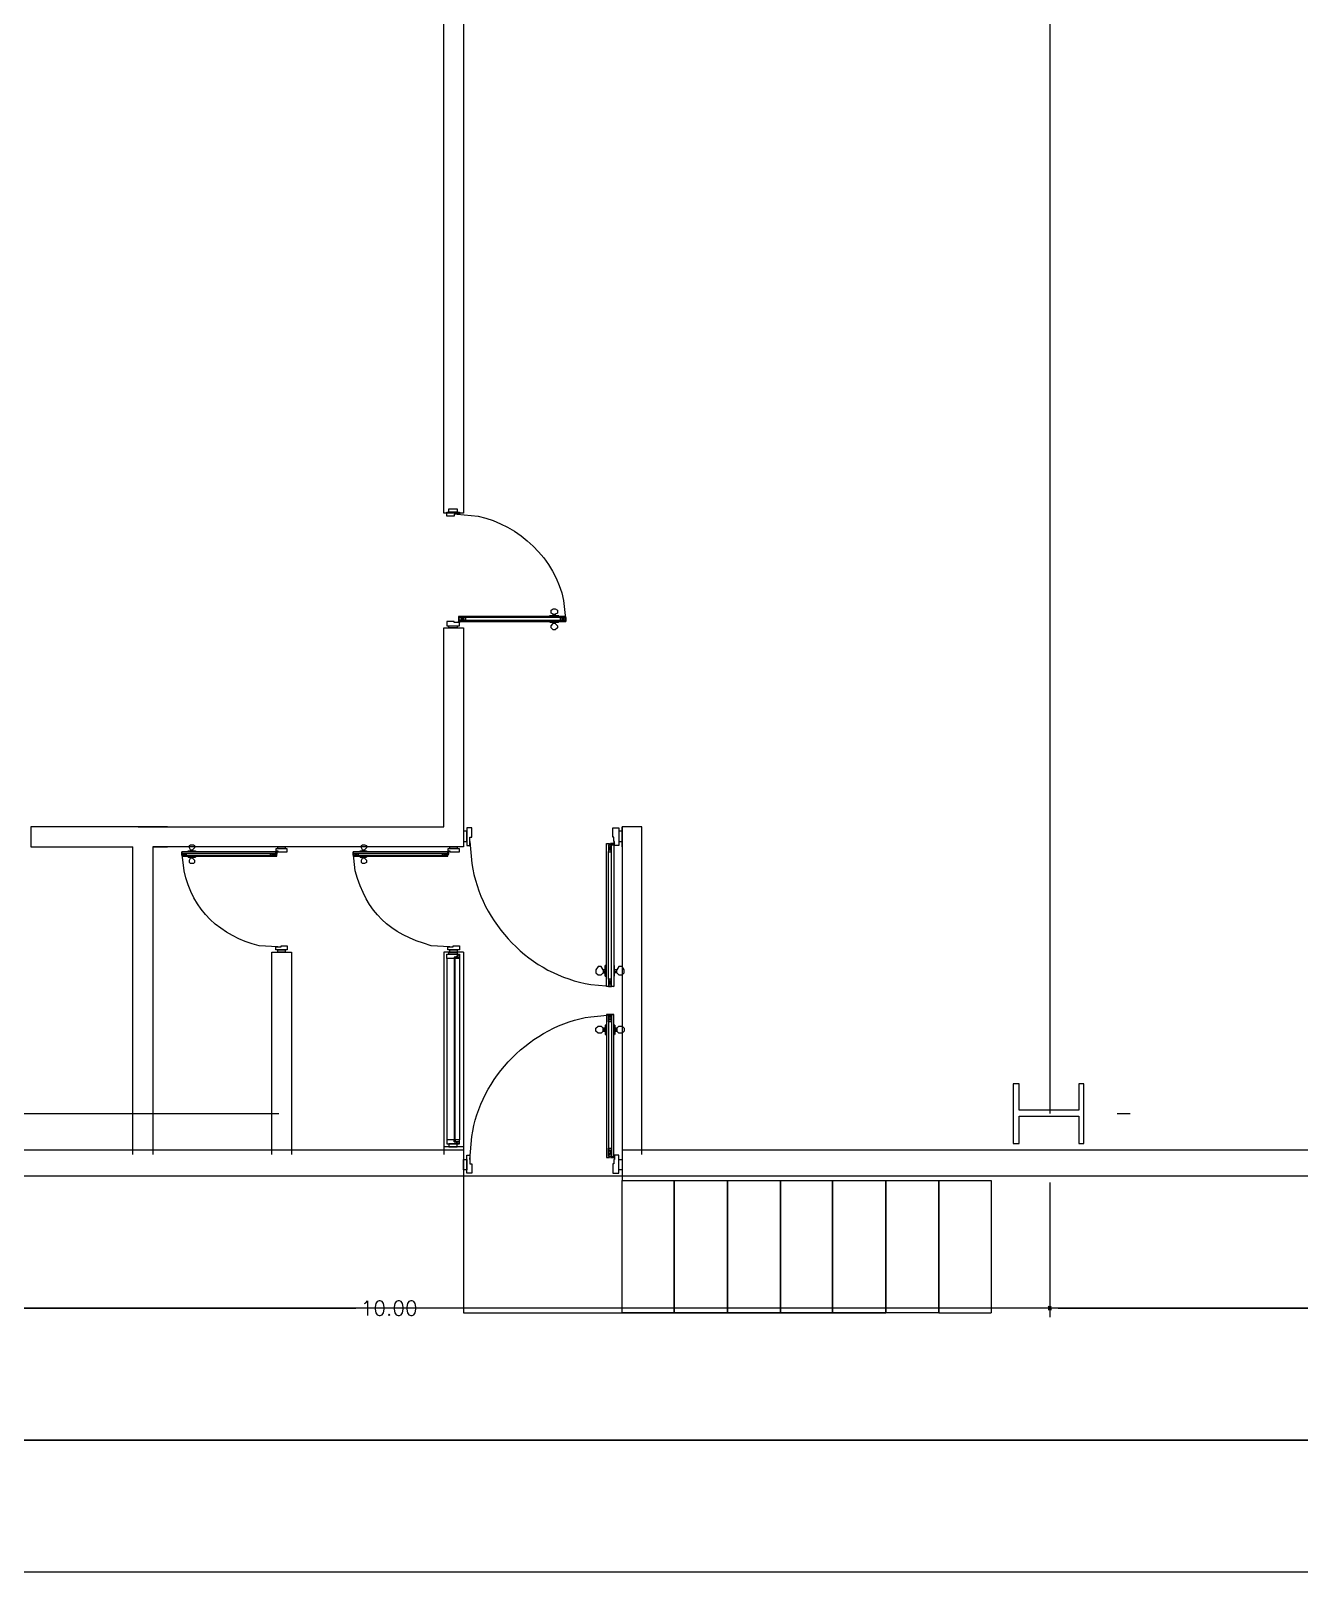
# Model space of a CAD drawing. Header units: inches. Extents: x 5 to 295, y 10 to 227.
# Drawn here: x 26.85 to 36.47, y 122.17 to 133.85 of the extents above; entities that cross this region are included whole.
import ezdxf

# ---------------------------------------------------------------- set-up
doc = ezdxf.new("R2010")
doc.units = ezdxf.units.IN
doc.header["$MEASUREMENT"] = 0
doc.linetypes.add('DASHDOT', pattern=[25.4, 12.7, -6.35, 0, -6.35])
for name, color, linetype in [('1- 1', 1, 'Continuous'), ('1- 2', 223, 'Continuous'), ('1- 3', 3, 'Continuous'), ('1- muro de carga', 5, 'Continuous'), ('dim-75', 2, 'Continuous'), ('ejes', 140, 'DASHDOT'), ('PUERTAS', 2, 'Continuous'), ('Ventana', 140, 'Continuous')]:
    doc.layers.add(name, color=color, linetype=linetype)
doc.styles.add('75', font='romans.shx', dxfattribs={"height": 0.112})
doc.dimstyles.new('DIM-75P', dxfattribs={"dimtxt": 0.06375, "dimasz": 0.06375, "dimexe": 0.0675, "dimexo": 0.0468, "dimgap": 0.0375, "dimtad": 0, "dimtih": 1, "dimtoh": 1, "dimzin": 0, "dimdsep": 46, "dimtxsty": '75', "dimblk": 'flecha', "dimcen": 0.0675, "dimclrd": 1, "dimclre": 1, "dimclrt": 256, "dimadec": 0, "dimazin": 0, "dimtfac": 1, "dimtmove": 1, "dimatfit": 3, "dimldrblk": 'flecha', "dimfxl": 0.045, "dimtolj": 1, "dimtzin": 0, "dimlwd": -1, "dimlwe": -1, "dimarcsym": 0})

# ---------------------------------------------------------------- blocks, each defined once
blk = doc.blocks.new('flecha')
at = {"ltscale": 6}
for points in [[(-0.02, 0.03), (-0.11, 0.13), (-0.12, 0.05), (-0.12, 0.21)], [(-0.02, -0.03), (-0.11, -0.13), (-0.12, -0.05), (-0.12, -0.21)]]:
    blk.add_hatch(color=256, dxfattribs=at).paths.add_polyline_path(points)
for p, q in [((0.01, -0.02), (-0.14, 0.24)), ((0.01, 0.02), (-0.14, -0.24)), ((-0.13, 0.24), (-0.13, 0.03)), ((-0.13, 0.03), (-0.1, 0.12)), ((0, 0), (-0.1, 0.12)), ((0, 0), (-0.1, -0.12)), ((-0.13, -0.02), (-0.13, -0.24)), ((-0.13, -0.02), (-0.1, -0.12))]:
    blk.add_line(p, q, dxfattribs=at)
for points in [[(-0.02, 0.03), (-0.11, 0.13), (-0.12, 0.05), (-0.12, 0.21)], [(-0.02, -0.03), (-0.11, -0.13), (-0.12, -0.05), (-0.12, -0.21)]]:
    blk.add_lwpolyline(points, close=True, dxfattribs=at)
blk = doc.blocks.new('*D1394')
at = {"layer": 'Defpoints', "color": 0, "transparency": 16777216}
for p in [(24.556, 125.171), (34.564, 125.171), (34.564, 124.171)]:
    blk.add_point(p, dxfattribs=at)
at = {"layer": 'dim-75', "color": 1, "transparency": 16777216}
for p, q in [((24.556, 125.124), (24.556, 124.103)), ((34.564, 125.124), (34.564, 124.103)), ((24.62, 124.171), (29.307, 124.171)), ((34.5, 124.171), (29.814, 124.171))]:
    blk.add_line(p, q, dxfattribs=at)
at = {"layer": 'dim-75', "color": 1, "transparency": 16777216, "xscale": 0.06375, "yscale": 0.06375, "zscale": 0.06375, "rotation": 180}
blk.add_blockref('flecha', (24.556, 124.171), dxfattribs=at)
at = {"layer": 'dim-75', "color": 1, "transparency": 16777216, "xscale": 0.06375, "yscale": 0.06375, "zscale": 0.06375}
blk.add_blockref('flecha', (34.564, 124.171), dxfattribs=at)
at = {"layer": 'dim-75', "transparency": 16777216, "insert": (29.56, 124.171), "char_height": 0.112, "attachment_point": 5, "style": '75'}
blk.add_mtext('\\A1;10.00', dxfattribs=at)
blk = doc.blocks.new('*D1395')
at = {"layer": 'Defpoints', "color": 0, "transparency": 16777216}
for p in [(34.564, 125.171), (44.572, 125.171), (44.572, 124.171)]:
    blk.add_point(p, dxfattribs=at)
at = {"layer": 'dim-75', "color": 1, "transparency": 16777216}
for p, q in [((34.564, 125.124), (34.564, 124.103)), ((44.572, 125.124), (44.572, 124.103)), ((34.628, 124.171), (39.314, 124.171)), ((44.508, 124.171), (39.821, 124.171))]:
    blk.add_line(p, q, dxfattribs=at)
at = {"layer": 'dim-75', "color": 1, "transparency": 16777216, "xscale": 0.06375, "yscale": 0.06375, "zscale": 0.06375, "rotation": 180}
blk.add_blockref('flecha', (34.564, 124.171), dxfattribs=at)
at = {"layer": 'dim-75', "color": 1, "transparency": 16777216, "xscale": 0.06375, "yscale": 0.06375, "zscale": 0.06375}
blk.add_blockref('flecha', (44.572, 124.171), dxfattribs=at)
at = {"layer": 'dim-75', "transparency": 16777216, "insert": (39.568, 124.171), "char_height": 0.112, "attachment_point": 5, "style": '75'}
blk.add_mtext('\\A1;10.00', dxfattribs=at)
blk = doc.blocks.new('*D1408')
at = {"layer": 'Defpoints', "color": 0, "transparency": 16777216}
for p in [(24.033, 125.171), (186.6, 125.171), (24.033, 123.171)]:
    blk.add_point(p, dxfattribs=at)
at = {"layer": 'dim-75', "color": 1, "transparency": 16777216}
for p, q in [((24.033, 125.124), (24.033, 123.103)), ((186.6, 125.124), (186.6, 123.103)), ((24.097, 123.171), (105.01, 123.171)), ((186.537, 123.171), (105.624, 123.171))]:
    blk.add_line(p, q, dxfattribs=at)
at = {"layer": 'dim-75', "color": 1, "transparency": 16777216, "xscale": 0.06375, "yscale": 0.06375, "zscale": 0.06375, "rotation": 180}
blk.add_blockref('flecha', (24.033, 123.171), dxfattribs=at)
at = {"layer": 'dim-75', "color": 1, "transparency": 16777216, "xscale": 0.06375, "yscale": 0.06375, "zscale": 0.06375}
blk.add_blockref('flecha', (186.6, 123.171), dxfattribs=at)
at = {"layer": 'dim-75', "transparency": 16777216, "insert": (105.317, 123.171), "char_height": 0.112, "attachment_point": 5, "style": '75'}
blk.add_mtext('\\A1;162.50', dxfattribs=at)

msp = doc.modelspace()

# ---------------------------------------------------------------- linework, layer by layer
at = {"layer": '1- 1', "lineweight": 25}
for points in [[(30.076, 130.226), (30.076, 130.202), (30.013, 130.202), (30.013, 130.226), (30.076, 130.226)], [(30.092, 130.202), (30.092, 130.186), (30.052, 130.186), (30.052, 130.171), (29.997, 130.171), (29.997, 130.202), (30.092, 130.202)], [(30.897, 129.412), (30.084, 129.412), (30.084, 129.389), (30.092, 129.389), (30.092, 129.373), (30.897, 129.373), (30.897, 129.412)], [(30.092, 129.373), (30.092, 129.389), (30.084, 129.389), (30.084, 129.373)], [(30.139, 129.404), (30.139, 129.381), (30.091, 129.381), (30.091, 129.404), (30.139, 129.404)], [(30.139, 129.404), (30.092, 129.381)], [(30.139, 129.381), (30.092, 129.404)], [(30.858, 129.404), (30.139, 129.404)], [(30.779, 129.412), (30.779, 129.42)], [(30.779, 129.412), (30.779, 129.42)], [(30.842, 129.412), (30.779, 129.412)], [(30.802, 129.428), (30.787, 129.436), (30.787, 129.46), (30.802, 129.468), (30.818, 129.468), (30.834, 129.46), (30.834, 129.436), (30.818, 129.428)], [(30.787, 129.412), (30.787, 129.42)], [(30.787, 129.412), (30.787, 129.42)], [(30.787, 129.412), (30.787, 129.42)], [(30.795, 129.412), (30.795, 129.42)], [(30.795, 129.412), (30.795, 129.42)], [(30.802, 129.412), (30.802, 129.42)], [(30.802, 129.412), (30.802, 129.42)], [(30.81, 129.428), (30.81, 129.412)], [(30.81, 129.412), (30.81, 129.42)], [(30.818, 129.412), (30.818, 129.42)], [(30.818, 129.412), (30.818, 129.42)], [(30.826, 129.412), (30.826, 129.42)], [(30.826, 129.412), (30.826, 129.42)], [(30.834, 129.412), (30.834, 129.42)], [(30.834, 129.412), (30.834, 129.42)], [(30.842, 129.412), (30.842, 129.42)], [(30.897, 129.404), (30.858, 129.381)], [(30.858, 129.404), (30.897, 129.381), (30.858, 129.381), (30.858, 129.404), (30.897, 129.404), (30.897, 129.381)], [(29.997, 129.373), (29.997, 129.341), (30.092, 129.341), (30.092, 129.365), (30.052, 129.365), (30.052, 129.373), (29.997, 129.373)], [(30.076, 129.341), (30.076, 129.325), (30.013, 129.325), (30.013, 129.341), (30.076, 129.341)], [(30.092, 129.373), (30.092, 129.365), (30.084, 129.365), (30.084, 129.373)], [(30.858, 129.381), (30.139, 129.381)], [(30.139, 129.381), (30.139, 129.381)], [(30.779, 129.365), (30.779, 129.373)], [(30.842, 129.365), (30.779, 129.365)], [(30.787, 129.365), (30.787, 129.373)], [(30.818, 129.357), (30.834, 129.341), (30.834, 129.325), (30.818, 129.31), (30.802, 129.31), (30.787, 129.325), (30.787, 129.341), (30.802, 129.357)], [(30.795, 129.365), (30.795, 129.373)], [(30.802, 129.365), (30.802, 129.373)], [(30.802, 129.365), (30.802, 129.373)], [(30.81, 129.365), (30.81, 129.373)], [(30.81, 129.357), (30.81, 129.365)], [(30.818, 129.365), (30.818, 129.373)], [(30.818, 129.365), (30.818, 129.373)], [(30.826, 129.365), (30.826, 129.373)], [(30.834, 129.365), (30.834, 129.373)], [(30.842, 129.365), (30.842, 129.373)], [(30.842, 129.365), (30.842, 129.373)], [(31.268, 126.687), (31.268, 126.766)], [(31.284, 126.711), (31.268, 126.711)], [(31.284, 126.711), (31.3, 126.695), (31.324, 126.695), (31.34, 126.711), (31.34, 126.735), (31.324, 126.758), (31.3, 126.758), (31.284, 126.735)], [(30.123, 125.139), (30.123, 124.136), (33.322, 124.136), (32.919, 124.136), (32.919, 125.139), (33.322, 125.139), (33.322, 124.136)], [(31.719, 125.139), (31.719, 124.136), (31.324, 124.136), (31.324, 125.139), (31.719, 125.139)], [(32.122, 125.139), (32.122, 124.136), (31.719, 124.136), (31.719, 125.139), (32.122, 125.139)], [(32.524, 125.139), (32.524, 124.136), (32.122, 124.136), (32.122, 125.139), (32.524, 125.139)], [(32.919, 125.139), (32.919, 124.136), (32.524, 124.136), (32.524, 125.139), (32.919, 125.139)], [(33.725, 125.139), (33.725, 124.136), (33.322, 124.136), (33.322, 125.139), (33.725, 125.139)], [(33.725, 124.136), (33.725, 125.139), (34.12, 125.139), (34.12, 124.136)], [(31.719, 124.136), (31.719, 124.136)], [(32.122, 124.136), (32.122, 124.136)], [(32.524, 124.136), (32.524, 124.136)], [(32.919, 124.136), (32.919, 124.136)], [(33.725, 124.136), (34.12, 124.136)]]:
    msp.add_lwpolyline(points, dxfattribs=at)
for points, knots in [([(30.076, 130.186), (30.076, 130.186), (30.234, 130.171), (30.234, 130.171), (30.544, 130.104), (30.819, 129.846), (30.881, 129.531), (30.881, 129.531), (30.897, 129.373), (30.897, 129.373)], [0, 0, 0, 0, 1, 1, 1, 2, 2, 2, 3, 3, 3, 3]), ([(30.802, 129.428), (30.802, 129.428), (30.802, 129.412), (30.802, 129.412), (30.802, 129.412), (30.802, 129.428), (30.802, 129.428), (30.802, 129.428), (30.802, 129.412), (30.802, 129.412), (30.802, 129.412), (30.802, 129.428), (30.802, 129.428), (30.802, 129.428), (30.818, 129.428), (30.818, 129.428)], [0, 0, 0, 0, 1, 1, 1, 2, 2, 2, 3, 3, 3, 4, 4, 4, 5, 5, 5, 5]), ([(30.818, 129.428), (30.818, 129.428), (30.818, 129.412), (30.818, 129.412), (30.818, 129.412), (30.818, 129.428), (30.818, 129.428), (30.818, 129.428), (30.818, 129.412), (30.818, 129.412)], [0, 0, 0, 0, 1, 1, 1, 2, 2, 2, 3, 3, 3, 3]), ([(30.779, 129.365), (30.779, 129.365), (30.779, 129.373), (30.779, 129.373), (30.779, 129.373), (30.779, 129.365), (30.779, 129.365)], [0, 0, 0, 0, 1, 1, 1, 2, 2, 2, 2]), ([(30.787, 129.365), (30.787, 129.365), (30.787, 129.373), (30.787, 129.373), (30.787, 129.373), (30.787, 129.365), (30.787, 129.365), (30.787, 129.365), (30.787, 129.373), (30.787, 129.373), (30.787, 129.373), (30.787, 129.365), (30.787, 129.365)], [0, 0, 0, 0, 1, 1, 1, 2, 2, 2, 3, 3, 3, 4, 4, 4, 4]), ([(30.787, 129.365), (30.787, 129.365), (30.787, 129.373), (30.787, 129.373), (30.787, 129.373), (30.787, 129.365), (30.787, 129.365)], [0, 0, 0, 0, 1, 1, 1, 2, 2, 2, 2]), ([(30.795, 129.365), (30.795, 129.365), (30.795, 129.373), (30.795, 129.373), (30.795, 129.373), (30.795, 129.365), (30.795, 129.365)], [0, 0, 0, 0, 1, 1, 1, 2, 2, 2, 2]), ([(30.818, 129.357), (30.818, 129.357), (30.802, 129.357), (30.802, 129.357), (30.802, 129.357), (30.802, 129.365), (30.802, 129.365), (30.802, 129.365), (30.802, 129.357), (30.802, 129.357), (30.802, 129.357), (30.802, 129.365), (30.802, 129.365), (30.802, 129.365), (30.802, 129.357), (30.802, 129.357)], [0, 0, 0, 0, 1, 1, 1, 2, 2, 2, 3, 3, 3, 4, 4, 4, 5, 5, 5, 5]), ([(30.818, 129.357), (30.818, 129.357), (30.818, 129.365), (30.818, 129.365), (30.818, 129.365), (30.818, 129.357), (30.818, 129.357), (30.818, 129.357), (30.818, 129.365), (30.818, 129.365)], [0, 0, 0, 0, 1, 1, 1, 2, 2, 2, 3, 3, 3, 3]), ([(30.826, 129.365), (30.826, 129.365), (30.826, 129.373), (30.826, 129.373), (30.826, 129.373), (30.826, 129.365), (30.826, 129.365), (30.826, 129.365), (30.826, 129.373), (30.826, 129.373)], [0, 0, 0, 0, 1, 1, 1, 2, 2, 2, 3, 3, 3, 3]), ([(30.834, 129.365), (30.834, 129.365), (30.834, 129.373), (30.834, 129.373), (30.834, 129.373), (30.834, 129.365), (30.834, 129.365), (30.834, 129.365), (30.834, 129.373), (30.834, 129.373), (30.834, 129.373), (30.834, 129.365), (30.834, 129.365), (30.834, 129.365), (30.834, 129.373), (30.834, 129.373), (30.834, 129.373), (30.834, 129.365), (30.834, 129.365)], [0, 0, 0, 0, 1, 1, 1, 2, 2, 2, 3, 3, 3, 4, 4, 4, 5, 5, 5, 6, 6, 6, 6]), ([(31.284, 126.711), (31.284, 126.711), (31.284, 126.735), (31.284, 126.735), (31.284, 126.735), (31.268, 126.735), (31.268, 126.735), (31.268, 126.735), (31.284, 126.735), (31.284, 126.735), (31.284, 126.735), (31.268, 126.735), (31.268, 126.735), (31.268, 126.735), (31.284, 126.735), (31.284, 126.735)], [0, 0, 0, 0, 1, 1, 1, 2, 2, 2, 3, 3, 3, 4, 4, 4, 5, 5, 5, 5]), ([(31.284, 126.719), (31.284, 126.719), (31.268, 126.719), (31.268, 126.719), (31.268, 126.719), (31.284, 126.719), (31.284, 126.719), (31.284, 126.719), (31.268, 126.719), (31.268, 126.719)], [0, 0, 0, 0, 1, 1, 1, 2, 2, 2, 3, 3, 3, 3])]:
    msp.add_open_spline(points, degree=3, knots=knots, dxfattribs=at)
at = {"layer": '1- 2', "lineweight": 25}
msp.add_lwpolyline([(34.784, 125.672), (34.333, 125.672), (34.333, 125.87), (34.286, 125.87), (34.286, 125.419), (34.333, 125.419), (34.333, 125.625), (34.784, 125.625), (34.784, 125.419), (34.823, 125.419), (34.823, 125.87), (34.784, 125.87), (34.784, 125.672)], dxfattribs=at)
msp.add_lwpolyline([(34.784, 125.672), (34.333, 125.672), (34.333, 125.87), (34.286, 125.87), (34.286, 125.419), (34.333, 125.419), (34.333, 125.625), (34.784, 125.625), (34.784, 125.419), (34.823, 125.419), (34.823, 125.87), (34.784, 125.87), (34.784, 125.672)], dxfattribs=at)
at = {"layer": '1- 3', "lineweight": 25}
for points in [[(30.123, 126.869), (29.973, 126.869)], [(29.973, 126.869), (29.973, 125.336)], [(30.123, 126.869), (30.123, 125.336)]]:
    msp.add_lwpolyline(points, dxfattribs=at)
at = {"layer": '1- muro de carga', "lineweight": 25}
msp.add_lwpolyline([(24.033, 125.171), (24.033, 205.171), (165.115, 205.171), (186.6, 125.171)], close=True, dxfattribs=at)
for points in [[(30.123, 125.368), (24.231, 125.368), (24.231, 204.973), (164.956, 204.973), (186.339, 125.368), (31.324, 125.368)], [(29.973, 144.997), (24.325, 144.997), (24.325, 145.147), (30.123, 145.147), (30.123, 130.194), (29.973, 130.194), (29.973, 144.997)], [(27.659, 127.817), (29.973, 127.817), (29.973, 129.325), (30.123, 129.325), (30.123, 127.667), (27.769, 127.667), (27.769, 125.336)], [(27.88, 127.817), (26.845, 127.817), (26.845, 127.667), (27.619, 127.667)], [(31.474, 125.336), (31.474, 127.817), (31.324, 127.817), (31.324, 125.139)], [(27.619, 125.336), (27.619, 127.667)], [(27.769, 127.667), (27.88, 127.667)], [(28.67, 125.336), (28.67, 126.869), (28.82, 126.869), (28.82, 125.336)], [(30.123, 125.392), (30.123, 125.139)]]:
    msp.add_lwpolyline(points, dxfattribs=at)
at = {"layer": 'Defpoints'}
for points in [[(21.033, 208.171), (189.6, 208.171), (189.6, 122.171), (21.033, 122.171)], [(22.033, 207.171), (188.6, 207.171), (188.6, 123.171), (22.033, 123.171)], [(23.033, 206.171), (187.6, 206.171), (187.6, 124.171), (23.033, 124.171)]]:
    msp.add_lwpolyline(points, close=True, dxfattribs=at)
at = {"layer": 'ejes'}
for p, q in [((34.564, 211.387), (34.564, 125.645)), ((16.024, 125.645), (186.482, 125.645))]:
    msp.add_line(p, q, dxfattribs=at)
at = {"layer": 'PUERTAS', "lineweight": 25}
for points in [[(30.123, 127.785), (30.123, 127.706), (30.147, 127.706), (30.147, 127.785), (30.123, 127.785)], [(30.147, 127.675), (30.171, 127.675), (30.171, 127.738), (30.186, 127.738), (30.186, 127.809), (30.147, 127.809), (30.147, 127.675)], [(31.253, 127.809), (31.3, 127.809), (31.3, 127.675), (31.268, 127.675), (31.268, 127.706), (31.261, 127.706), (31.261, 127.738), (31.253, 127.738), (31.253, 127.809)], [(31.3, 127.785), (31.3, 127.706), (31.324, 127.706), (31.324, 127.785), (31.3, 127.785)], [(31.324, 127.667), (31.324, 127.817)], [(28.038, 127.635), (28.093, 127.635)], [(28.038, 127.635), (28.038, 127.627)], [(28.054, 127.643), (28.046, 127.659), (28.046, 127.675), (28.054, 127.682), (28.077, 127.682), (28.085, 127.675), (28.085, 127.659), (28.069, 127.643)], [(28.046, 127.635), (28.046, 127.627)], [(28.054, 127.643), (28.054, 127.635)], [(28.069, 127.635), (28.069, 127.627)], [(28.077, 127.635), (28.077, 127.627)], [(28.085, 127.635), (28.085, 127.627)], [(28.085, 127.635), (28.085, 127.627)], [(28.093, 127.635), (28.093, 127.627)], [(28.788, 127.627), (28.788, 127.651), (28.701, 127.651), (28.701, 127.635), (28.717, 127.635), (28.717, 127.627), (28.788, 127.627)], [(28.717, 127.651), (28.717, 127.667), (28.772, 127.667), (28.772, 127.651), (28.717, 127.651)], [(29.341, 127.635), (29.389, 127.635)], [(29.341, 127.635), (29.341, 127.627)], [(29.357, 127.643), (29.349, 127.659), (29.349, 127.675), (29.357, 127.682), (29.373, 127.682), (29.389, 127.675), (29.389, 127.659), (29.373, 127.643)], [(29.349, 127.635), (29.349, 127.627)], [(29.357, 127.635), (29.357, 127.627)], [(29.365, 127.643), (29.365, 127.635)], [(29.365, 127.635), (29.365, 127.627)], [(29.373, 127.635), (29.373, 127.627)], [(29.373, 127.635), (29.373, 127.627)], [(29.381, 127.635), (29.381, 127.627)], [(29.381, 127.635), (29.381, 127.627)], [(30.092, 127.627), (30.092, 127.651), (30.005, 127.651), (30.005, 127.635), (30.02, 127.635), (30.02, 127.627), (30.092, 127.627)], [(30.013, 127.627), (30.013, 127.635)], [(30.02, 127.651), (30.02, 127.667), (30.076, 127.667), (30.076, 127.651), (30.02, 127.651)], [(30.123, 127.706), (30.123, 127.706)], [(31.205, 126.608), (31.205, 127.69), (31.229, 127.69), (31.229, 127.682), (31.261, 127.682), (31.261, 126.608), (31.205, 126.608)], [(31.245, 127.627), (31.245, 127.682), (31.221, 127.682), (31.221, 127.627), (31.245, 127.627)], [(31.221, 127.627), (31.245, 127.682)], [(31.245, 127.627), (31.221, 127.682)], [(31.3, 127.706), (31.3, 127.706)], [(27.99, 127.596), (28.709, 127.596), (28.709, 127.611), (28.701, 127.611), (28.701, 127.627), (27.99, 127.627), (27.99, 127.596)], [(27.99, 127.603), (28.022, 127.619)], [(28.022, 127.603), (27.99, 127.619), (28.022, 127.619), (28.022, 127.603), (27.99, 127.603), (27.99, 127.619)], [(28.022, 127.619), (28.662, 127.619)], [(28.022, 127.603), (28.662, 127.603)], [(28.038, 127.588), (28.038, 127.596)], [(28.038, 127.588), (28.093, 127.588)], [(28.046, 127.588), (28.046, 127.596)], [(28.069, 127.58), (28.085, 127.564), (28.085, 127.548), (28.077, 127.54), (28.054, 127.54), (28.046, 127.548), (28.046, 127.564), (28.054, 127.58)], [(28.054, 127.58), (28.054, 127.588)], [(28.069, 127.588), (28.069, 127.596)], [(28.077, 127.588), (28.077, 127.596)], [(28.085, 127.588), (28.085, 127.596)], [(28.085, 127.588), (28.085, 127.596)], [(28.093, 127.588), (28.093, 127.596)], [(28.662, 127.603), (28.662, 127.619), (28.701, 127.619), (28.701, 127.603), (28.662, 127.603)], [(28.662, 127.619), (28.662, 127.619)], [(28.662, 127.603), (28.701, 127.619)], [(28.662, 127.619), (28.701, 127.603)], [(29.286, 127.627), (29.286, 127.596), (30.005, 127.596), (30.005, 127.627), (29.286, 127.627)], [(29.286, 127.603), (29.325, 127.619)], [(29.325, 127.603), (29.286, 127.619), (29.325, 127.619), (29.325, 127.603), (29.286, 127.603), (29.286, 127.619)], [(29.286, 127.596), (29.286, 127.596)], [(29.325, 127.619), (29.965, 127.619)], [(29.325, 127.603), (29.965, 127.603)], [(29.341, 127.588), (29.341, 127.596)], [(29.349, 127.588), (29.349, 127.596)], [(29.373, 127.58), (29.389, 127.564), (29.389, 127.548), (29.373, 127.54), (29.357, 127.54), (29.349, 127.548), (29.349, 127.564), (29.357, 127.58)], [(29.357, 127.588), (29.357, 127.596)], [(29.365, 127.588), (29.365, 127.596)], [(29.365, 127.58), (29.365, 127.588)], [(29.373, 127.588), (29.373, 127.596)], [(29.373, 127.588), (29.373, 127.596)], [(29.381, 127.588), (29.381, 127.596)], [(29.381, 127.588), (29.381, 127.596)], [(29.965, 127.603), (29.965, 127.619), (30.005, 127.619), (30.005, 127.603), (29.965, 127.603)], [(29.965, 127.619), (29.965, 127.619)], [(29.965, 127.603), (30.005, 127.619)], [(29.965, 127.619), (30.005, 127.603)], [(30.005, 127.627), (30.005, 127.611), (30.013, 127.611), (30.013, 127.627)], [(31.221, 126.663), (31.221, 127.627)], [(31.245, 126.663), (31.245, 127.627)], [(28.701, 126.885), (28.701, 126.908), (28.741, 126.908), (28.741, 126.916), (28.788, 126.916), (28.788, 126.885), (28.701, 126.885)], [(28.717, 126.869), (28.717, 126.885), (28.772, 126.885), (28.772, 126.869), (28.717, 126.869)], [(30.005, 126.885), (30.005, 126.908), (30.044, 126.908), (30.044, 126.916), (30.092, 126.916), (30.092, 126.885), (30.005, 126.885)], [(30.02, 126.869), (30.02, 126.885), (30.076, 126.885), (30.076, 126.869), (30.02, 126.869)], [(31.182, 126.735), (31.166, 126.758), (31.142, 126.758), (31.126, 126.735), (31.126, 126.711), (31.142, 126.695), (31.166, 126.695), (31.182, 126.711)], [(31.182, 126.711), (31.197, 126.711)], [(31.197, 126.766), (31.205, 126.766)], [(31.197, 126.687), (31.197, 126.766)], [(31.197, 126.75), (31.205, 126.75)], [(31.197, 126.735), (31.205, 126.735)], [(31.197, 126.727), (31.205, 126.727)], [(31.197, 126.719), (31.205, 126.719)], [(31.268, 126.766), (31.261, 126.766)], [(31.268, 126.75), (31.261, 126.75)], [(31.268, 126.735), (31.261, 126.735)], [(31.268, 126.727), (31.261, 126.727)], [(31.268, 126.719), (31.261, 126.719)], [(31.197, 126.687), (31.205, 126.687)], [(31.221, 126.608), (31.245, 126.663)], [(31.221, 126.663), (31.245, 126.608), (31.245, 126.663), (31.221, 126.663), (31.221, 126.608), (31.245, 126.608)], [(31.268, 126.687), (31.261, 126.687)], [(31.205, 126.395), (31.205, 125.313), (31.229, 125.313), (31.229, 125.321), (31.261, 125.321), (31.261, 126.395), (31.205, 126.395)], [(31.221, 126.395), (31.245, 126.34)], [(31.221, 126.34), (31.245, 126.395), (31.245, 126.34), (31.221, 126.34), (31.221, 126.395), (31.245, 126.395)], [(31.182, 126.269), (31.166, 126.253), (31.142, 126.253), (31.126, 126.269), (31.126, 126.292), (31.142, 126.308), (31.166, 126.308), (31.182, 126.292)], [(31.182, 126.276), (31.197, 126.276)], [(31.182, 126.269), (31.197, 126.269)], [(31.197, 126.316), (31.205, 126.316)], [(31.197, 126.292), (31.205, 126.292)], [(31.197, 126.284), (31.205, 126.284)], [(31.197, 126.276), (31.205, 126.276)], [(31.197, 126.269), (31.205, 126.269)], [(31.197, 126.253), (31.205, 126.253)], [(31.221, 126.34), (31.221, 125.384)], [(31.245, 126.34), (31.245, 125.384)], [(31.269, 126.316), (31.261, 126.316)], [(31.269, 126.292), (31.261, 126.292)], [(31.268, 126.284), (31.261, 126.284)], [(31.268, 126.276), (31.261, 126.276)], [(31.268, 126.269), (31.261, 126.269)], [(31.268, 126.253), (31.261, 126.253)], [(31.269, 126.316), (31.269, 126.245)], [(31.284, 126.276), (31.269, 126.276)], [(31.284, 126.269), (31.269, 126.269)], [(31.284, 126.292), (31.3, 126.308), (31.324, 126.308), (31.34, 126.292), (31.34, 126.269), (31.324, 126.253), (31.3, 126.253), (31.284, 126.269)], [(30.147, 125.329), (30.171, 125.329), (30.171, 125.265), (30.186, 125.265), (30.186, 125.194), (30.147, 125.194), (30.147, 125.329)], [(31.245, 125.384), (31.245, 125.321), (31.221, 125.321), (31.221, 125.384), (31.245, 125.384)], [(31.221, 125.384), (31.245, 125.321)], [(31.245, 125.384), (31.221, 125.321)], [(31.261, 125.313), (31.261, 125.321), (31.268, 125.313), (31.237, 125.313), (31.261, 125.313)], [(31.253, 125.194), (31.3, 125.194), (31.3, 125.329), (31.268, 125.329), (31.268, 125.297), (31.261, 125.297), (31.261, 125.265), (31.253, 125.265), (31.253, 125.194)], [(30.123, 125.218), (30.123, 125.297), (30.147, 125.297), (30.147, 125.218), (30.123, 125.218)], [(30.123, 125.297), (30.123, 125.297)], [(31.3, 125.218), (31.3, 125.297), (31.324, 125.297), (31.324, 125.218), (31.3, 125.218)], [(31.3, 125.297), (31.3, 125.297)]]:
    msp.add_lwpolyline(points, dxfattribs=at)
for points, knots in [([(28.038, 127.635), (28.038, 127.635), (28.038, 127.627), (28.038, 127.627), (28.038, 127.627), (28.038, 127.635), (28.038, 127.635), (28.038, 127.635), (28.038, 127.627), (28.038, 127.627)], [0, 0, 0, 0, 1, 1, 1, 2, 2, 2, 3, 3, 3, 3]), ([(28.046, 127.635), (28.046, 127.635), (28.046, 127.627), (28.046, 127.627), (28.046, 127.627), (28.046, 127.635), (28.046, 127.635), (28.046, 127.635), (28.046, 127.627), (28.046, 127.627), (28.046, 127.627), (28.046, 127.635), (28.046, 127.635)], [0, 0, 0, 0, 1, 1, 1, 2, 2, 2, 3, 3, 3, 4, 4, 4, 4]), ([(28.046, 127.635), (28.046, 127.635), (28.046, 127.627), (28.046, 127.627), (28.046, 127.627), (28.046, 127.635), (28.046, 127.635)], [0, 0, 0, 0, 1, 1, 1, 2, 2, 2, 2]), ([(28.054, 127.643), (28.054, 127.643), (28.069, 127.643), (28.069, 127.643), (28.069, 127.643), (28.069, 127.635), (28.069, 127.635), (28.069, 127.635), (28.069, 127.643), (28.069, 127.643), (28.069, 127.643), (28.069, 127.635), (28.069, 127.635), (28.069, 127.635), (28.069, 127.643), (28.069, 127.643)], [0, 0, 0, 0, 1, 1, 1, 2, 2, 2, 3, 3, 3, 4, 4, 4, 5, 5, 5, 5]), ([(28.054, 127.635), (28.054, 127.635), (28.054, 127.627), (28.054, 127.627), (28.054, 127.627), (28.054, 127.635), (28.054, 127.635), (28.054, 127.635), (28.054, 127.627), (28.054, 127.627)], [0, 0, 0, 0, 1, 1, 1, 2, 2, 2, 3, 3, 3, 3]), ([(28.062, 127.643), (28.062, 127.643), (28.062, 127.635), (28.062, 127.635), (28.062, 127.635), (28.062, 127.643), (28.062, 127.643), (28.062, 127.643), (28.062, 127.635), (28.062, 127.635)], [0, 0, 0, 0, 1, 1, 1, 2, 2, 2, 3, 3, 3, 3]), ([(28.062, 127.635), (28.062, 127.635), (28.062, 127.627), (28.062, 127.627), (28.062, 127.627), (28.062, 127.635), (28.062, 127.635)], [0, 0, 0, 0, 1, 1, 1, 2, 2, 2, 2]), ([(28.077, 127.635), (28.077, 127.635), (28.077, 127.627), (28.077, 127.627), (28.077, 127.627), (28.077, 127.635), (28.077, 127.635)], [0, 0, 0, 0, 1, 1, 1, 2, 2, 2, 2]), ([(28.085, 127.635), (28.085, 127.635), (28.085, 127.627), (28.085, 127.627), (28.085, 127.627), (28.085, 127.635), (28.085, 127.635), (28.085, 127.635), (28.085, 127.627), (28.085, 127.627), (28.085, 127.627), (28.085, 127.635), (28.085, 127.635)], [0, 0, 0, 0, 1, 1, 1, 2, 2, 2, 3, 3, 3, 4, 4, 4, 4]), ([(28.085, 127.635), (28.085, 127.635), (28.085, 127.627), (28.085, 127.627), (28.085, 127.627), (28.085, 127.635), (28.085, 127.635)], [0, 0, 0, 0, 1, 1, 1, 2, 2, 2, 2]), ([(28.093, 127.635), (28.093, 127.635), (28.093, 127.627), (28.093, 127.627), (28.093, 127.627), (28.093, 127.635), (28.093, 127.635)], [0, 0, 0, 0, 1, 1, 1, 2, 2, 2, 2]), ([(29.341, 127.635), (29.341, 127.635), (29.341, 127.627), (29.341, 127.627), (29.341, 127.627), (29.341, 127.635), (29.341, 127.635), (29.341, 127.635), (29.341, 127.627), (29.341, 127.627), (29.341, 127.627), (29.341, 127.635), (29.341, 127.635), (29.341, 127.635), (29.341, 127.627), (29.341, 127.627), (29.341, 127.627), (29.341, 127.635), (29.341, 127.635)], [0, 0, 0, 0, 1, 1, 1, 2, 2, 2, 3, 3, 3, 4, 4, 4, 5, 5, 5, 6, 6, 6, 6]), ([(29.349, 127.635), (29.349, 127.635), (29.349, 127.627), (29.349, 127.627), (29.349, 127.627), (29.349, 127.635), (29.349, 127.635)], [0, 0, 0, 0, 1, 1, 1, 2, 2, 2, 2]), ([(29.349, 127.635), (29.349, 127.635), (29.349, 127.627), (29.349, 127.627), (29.349, 127.627), (29.349, 127.635), (29.349, 127.635)], [0, 0, 0, 0, 1, 1, 1, 2, 2, 2, 2]), ([(29.357, 127.643), (29.357, 127.643), (29.373, 127.643), (29.373, 127.643), (29.373, 127.643), (29.373, 127.635), (29.373, 127.635), (29.373, 127.635), (29.373, 127.643), (29.373, 127.643), (29.373, 127.643), (29.373, 127.635), (29.373, 127.635), (29.373, 127.635), (29.373, 127.643), (29.373, 127.643)], [0, 0, 0, 0, 1, 1, 1, 2, 2, 2, 3, 3, 3, 4, 4, 4, 5, 5, 5, 5]), ([(29.357, 127.643), (29.357, 127.643), (29.357, 127.635), (29.357, 127.635), (29.357, 127.635), (29.357, 127.643), (29.357, 127.643), (29.357, 127.643), (29.357, 127.635), (29.357, 127.635)], [0, 0, 0, 0, 1, 1, 1, 2, 2, 2, 3, 3, 3, 3]), ([(29.357, 127.635), (29.357, 127.635), (29.357, 127.627), (29.357, 127.627), (29.357, 127.627), (29.357, 127.635), (29.357, 127.635)], [0, 0, 0, 0, 1, 1, 1, 2, 2, 2, 2]), ([(29.381, 127.635), (29.381, 127.635), (29.381, 127.627), (29.381, 127.627), (29.381, 127.627), (29.381, 127.635), (29.381, 127.635)], [0, 0, 0, 0, 1, 1, 1, 2, 2, 2, 2]), ([(29.389, 127.635), (29.389, 127.635), (29.389, 127.627), (29.389, 127.627), (29.389, 127.627), (29.389, 127.635), (29.389, 127.635), (29.389, 127.635), (29.389, 127.627), (29.389, 127.627), (29.389, 127.627), (29.389, 127.635), (29.389, 127.635), (29.389, 127.635), (29.389, 127.627), (29.389, 127.627), (29.389, 127.627), (29.389, 127.635), (29.389, 127.635), (29.389, 127.635), (29.389, 127.627), (29.389, 127.627), (29.389, 127.627), (29.389, 127.635), (29.389, 127.635), (29.389, 127.635), (29.389, 127.627), (29.389, 127.627)], [0, 0, 0, 0, 1, 1, 1, 2, 2, 2, 3, 3, 3, 4, 4, 4, 5, 5, 5, 6, 6, 6, 7, 7, 7, 8, 8, 8, 9, 9, 9, 9]), ([(30.17, 127.706), (30.17, 127.706), (30.186, 127.54), (30.186, 127.54), (30.253, 127.086), (30.63, 126.693), (31.087, 126.624), (31.087, 126.624), (31.261, 126.608), (31.261, 126.608)], [0, 0, 0, 0, 1, 1, 1, 2, 2, 2, 3, 3, 3, 3]), ([(31.261, 127.69), (31.261, 127.69), (31.268, 127.69), (31.268, 127.69), (31.268, 127.69), (31.261, 127.698), (31.261, 127.698), (31.261, 127.698), (31.261, 127.69), (31.261, 127.69), (31.261, 127.69), (31.237, 127.69), (31.237, 127.69), (31.237, 127.69), (31.261, 127.69), (31.261, 127.69)], [0, 0, 0, 0, 1, 1, 1, 2, 2, 2, 3, 3, 3, 4, 4, 4, 5, 5, 5, 5]), ([(28.717, 126.908), (28.717, 126.908), (28.575, 126.916), (28.575, 126.916), (28.285, 126.989), (28.067, 127.186), (28.006, 127.485), (28.006, 127.485), (27.99, 127.627), (27.99, 127.627)], [0, 0, 0, 0, 1, 1, 1, 2, 2, 2, 3, 3, 3, 3]), ([(28.038, 127.588), (28.038, 127.588), (28.038, 127.596), (28.038, 127.596), (28.038, 127.596), (28.038, 127.588), (28.038, 127.588), (28.038, 127.588), (28.038, 127.596), (28.038, 127.596)], [0, 0, 0, 0, 1, 1, 1, 2, 2, 2, 3, 3, 3, 3]), ([(28.046, 127.588), (28.046, 127.588), (28.046, 127.596), (28.046, 127.596), (28.046, 127.596), (28.046, 127.588), (28.046, 127.588)], [0, 0, 0, 0, 1, 1, 1, 2, 2, 2, 2]), ([(28.046, 127.588), (28.046, 127.588), (28.046, 127.596), (28.046, 127.596), (28.046, 127.596), (28.046, 127.588), (28.046, 127.588), (28.046, 127.588), (28.046, 127.596), (28.046, 127.596), (28.046, 127.596), (28.046, 127.588), (28.046, 127.588)], [0, 0, 0, 0, 1, 1, 1, 2, 2, 2, 3, 3, 3, 4, 4, 4, 4]), ([(28.054, 127.588), (28.054, 127.588), (28.054, 127.596), (28.054, 127.596), (28.054, 127.596), (28.054, 127.588), (28.054, 127.588), (28.054, 127.588), (28.054, 127.596), (28.054, 127.596)], [0, 0, 0, 0, 1, 1, 1, 2, 2, 2, 3, 3, 3, 3]), ([(28.069, 127.58), (28.069, 127.58), (28.069, 127.588), (28.069, 127.588), (28.069, 127.588), (28.069, 127.58), (28.069, 127.58), (28.069, 127.58), (28.069, 127.588), (28.069, 127.588), (28.069, 127.588), (28.069, 127.58), (28.069, 127.58), (28.069, 127.58), (28.054, 127.58), (28.054, 127.58)], [0, 0, 0, 0, 1, 1, 1, 2, 2, 2, 3, 3, 3, 4, 4, 4, 5, 5, 5, 5]), ([(28.062, 127.588), (28.062, 127.588), (28.062, 127.596), (28.062, 127.596), (28.062, 127.596), (28.062, 127.588), (28.062, 127.588)], [0, 0, 0, 0, 1, 1, 1, 2, 2, 2, 2]), ([(28.062, 127.58), (28.062, 127.58), (28.062, 127.588), (28.062, 127.588), (28.062, 127.588), (28.062, 127.58), (28.062, 127.58), (28.062, 127.58), (28.062, 127.588), (28.062, 127.588)], [0, 0, 0, 0, 1, 1, 1, 2, 2, 2, 3, 3, 3, 3]), ([(28.077, 127.588), (28.077, 127.588), (28.077, 127.596), (28.077, 127.596), (28.077, 127.596), (28.077, 127.588), (28.077, 127.588)], [0, 0, 0, 0, 1, 1, 1, 2, 2, 2, 2]), ([(28.085, 127.588), (28.085, 127.588), (28.085, 127.596), (28.085, 127.596), (28.085, 127.596), (28.085, 127.588), (28.085, 127.588)], [0, 0, 0, 0, 1, 1, 1, 2, 2, 2, 2]), ([(28.085, 127.588), (28.085, 127.588), (28.085, 127.596), (28.085, 127.596), (28.085, 127.596), (28.085, 127.588), (28.085, 127.588), (28.085, 127.588), (28.085, 127.596), (28.085, 127.596), (28.085, 127.596), (28.085, 127.588), (28.085, 127.588)], [0, 0, 0, 0, 1, 1, 1, 2, 2, 2, 3, 3, 3, 4, 4, 4, 4]), ([(28.093, 127.588), (28.093, 127.588), (28.093, 127.596), (28.093, 127.596), (28.093, 127.596), (28.093, 127.588), (28.093, 127.588)], [0, 0, 0, 0, 1, 1, 1, 2, 2, 2, 2]), ([(28.709, 127.627), (28.709, 127.627), (28.709, 127.611), (28.709, 127.611), (28.709, 127.611), (28.709, 127.627), (28.709, 127.627)], [0, 0, 0, 0, 1, 1, 1, 2, 2, 2, 2]), ([(30.02, 126.908), (30.02, 126.908), (29.878, 126.916), (29.878, 126.916), (29.558, 127.013), (29.394, 127.159), (29.302, 127.485), (29.302, 127.485), (29.286, 127.627), (29.286, 127.627)], [0, 0, 0, 0, 1, 1, 1, 2, 2, 2, 3, 3, 3, 3]), ([(29.341, 127.588), (29.341, 127.588), (29.341, 127.596), (29.341, 127.596), (29.341, 127.596), (29.341, 127.588), (29.341, 127.588), (29.341, 127.588), (29.341, 127.596), (29.341, 127.596), (29.341, 127.596), (29.341, 127.588), (29.341, 127.588), (29.341, 127.588), (29.341, 127.596), (29.341, 127.596), (29.341, 127.596), (29.341, 127.588), (29.341, 127.588), (29.341, 127.588), (29.389, 127.588), (29.389, 127.588)], [0, 0, 0, 0, 1, 1, 1, 2, 2, 2, 3, 3, 3, 4, 4, 4, 5, 5, 5, 6, 6, 6, 7, 7, 7, 7]), ([(29.349, 127.588), (29.349, 127.588), (29.349, 127.596), (29.349, 127.596), (29.349, 127.596), (29.349, 127.588), (29.349, 127.588)], [0, 0, 0, 0, 1, 1, 1, 2, 2, 2, 2]), ([(29.349, 127.588), (29.349, 127.588), (29.349, 127.596), (29.349, 127.596), (29.349, 127.596), (29.349, 127.588), (29.349, 127.588)], [0, 0, 0, 0, 1, 1, 1, 2, 2, 2, 2]), ([(29.357, 127.588), (29.357, 127.588), (29.357, 127.596), (29.357, 127.596), (29.357, 127.596), (29.357, 127.588), (29.357, 127.588)], [0, 0, 0, 0, 1, 1, 1, 2, 2, 2, 2]), ([(29.357, 127.58), (29.357, 127.58), (29.357, 127.588), (29.357, 127.588), (29.357, 127.588), (29.357, 127.58), (29.357, 127.58), (29.357, 127.58), (29.357, 127.588), (29.357, 127.588)], [0, 0, 0, 0, 1, 1, 1, 2, 2, 2, 3, 3, 3, 3]), ([(29.373, 127.58), (29.373, 127.58), (29.373, 127.588), (29.373, 127.588), (29.373, 127.588), (29.373, 127.58), (29.373, 127.58), (29.373, 127.58), (29.373, 127.588), (29.373, 127.588), (29.373, 127.588), (29.373, 127.58), (29.373, 127.58), (29.373, 127.58), (29.357, 127.58), (29.357, 127.58)], [0, 0, 0, 0, 1, 1, 1, 2, 2, 2, 3, 3, 3, 4, 4, 4, 5, 5, 5, 5]), ([(29.381, 127.588), (29.381, 127.588), (29.381, 127.596), (29.381, 127.596), (29.381, 127.596), (29.381, 127.588), (29.381, 127.588)], [0, 0, 0, 0, 1, 1, 1, 2, 2, 2, 2]), ([(29.389, 127.588), (29.389, 127.588), (29.389, 127.596), (29.389, 127.596), (29.389, 127.596), (29.389, 127.588), (29.389, 127.588), (29.389, 127.588), (29.389, 127.596), (29.389, 127.596), (29.389, 127.596), (29.389, 127.588), (29.389, 127.588), (29.389, 127.588), (29.389, 127.596), (29.389, 127.596), (29.389, 127.596), (29.389, 127.588), (29.389, 127.588), (29.389, 127.588), (29.389, 127.596), (29.389, 127.596), (29.389, 127.596), (29.389, 127.588), (29.389, 127.588), (29.389, 127.588), (29.389, 127.596), (29.389, 127.596)], [0, 0, 0, 0, 1, 1, 1, 2, 2, 2, 3, 3, 3, 4, 4, 4, 5, 5, 5, 6, 6, 6, 7, 7, 7, 8, 8, 8, 9, 9, 9, 9]), ([(31.182, 126.735), (31.182, 126.735), (31.197, 126.735), (31.197, 126.735), (31.197, 126.735), (31.182, 126.735), (31.182, 126.735), (31.182, 126.735), (31.197, 126.735), (31.197, 126.735), (31.197, 126.735), (31.182, 126.735), (31.182, 126.735), (31.182, 126.735), (31.182, 126.711), (31.182, 126.711)], [0, 0, 0, 0, 1, 1, 1, 2, 2, 2, 3, 3, 3, 4, 4, 4, 5, 5, 5, 5]), ([(31.182, 126.719), (31.182, 126.719), (31.197, 126.719), (31.197, 126.719), (31.197, 126.719), (31.182, 126.719), (31.182, 126.719), (31.182, 126.719), (31.197, 126.719), (31.197, 126.719)], [0, 0, 0, 0, 1, 1, 1, 2, 2, 2, 3, 3, 3, 3]), ([(31.197, 126.766), (31.197, 126.766), (31.205, 126.766), (31.205, 126.766), (31.205, 126.766), (31.197, 126.766), (31.197, 126.766)], [0, 0, 0, 0, 1, 1, 1, 2, 2, 2, 2]), ([(31.197, 126.758), (31.197, 126.758), (31.205, 126.758), (31.205, 126.758), (31.205, 126.758), (31.197, 126.758), (31.197, 126.758)], [0, 0, 0, 0, 1, 1, 1, 2, 2, 2, 2]), ([(31.197, 126.758), (31.197, 126.758), (31.205, 126.758), (31.205, 126.758), (31.205, 126.758), (31.197, 126.758), (31.197, 126.758), (31.197, 126.758), (31.205, 126.758), (31.205, 126.758), (31.205, 126.758), (31.197, 126.758), (31.197, 126.758)], [0, 0, 0, 0, 1, 1, 1, 2, 2, 2, 3, 3, 3, 4, 4, 4, 4]), ([(31.197, 126.75), (31.197, 126.75), (31.205, 126.75), (31.205, 126.75), (31.205, 126.75), (31.197, 126.75), (31.197, 126.75)], [0, 0, 0, 0, 1, 1, 1, 2, 2, 2, 2]), ([(31.197, 126.742), (31.197, 126.742), (31.205, 126.742), (31.205, 126.742), (31.205, 126.742), (31.197, 126.742), (31.197, 126.742)], [0, 0, 0, 0, 1, 1, 1, 2, 2, 2, 2]), ([(31.197, 126.711), (31.197, 126.711), (31.205, 126.711), (31.205, 126.711), (31.205, 126.711), (31.197, 126.711), (31.197, 126.711)], [0, 0, 0, 0, 1, 1, 1, 2, 2, 2, 2]), ([(31.197, 126.703), (31.197, 126.703), (31.205, 126.703), (31.205, 126.703), (31.205, 126.703), (31.197, 126.703), (31.197, 126.703)], [0, 0, 0, 0, 1, 1, 1, 2, 2, 2, 2]), ([(31.268, 126.766), (31.268, 126.766), (31.261, 126.766), (31.261, 126.766), (31.261, 126.766), (31.268, 126.766), (31.268, 126.766)], [0, 0, 0, 0, 1, 1, 1, 2, 2, 2, 2]), ([(31.268, 126.758), (31.268, 126.758), (31.261, 126.758), (31.261, 126.758), (31.261, 126.758), (31.268, 126.758), (31.268, 126.758), (31.268, 126.758), (31.261, 126.758), (31.261, 126.758), (31.261, 126.758), (31.268, 126.758), (31.268, 126.758)], [0, 0, 0, 0, 1, 1, 1, 2, 2, 2, 3, 3, 3, 4, 4, 4, 4]), ([(31.268, 126.758), (31.268, 126.758), (31.261, 126.758), (31.261, 126.758), (31.261, 126.758), (31.268, 126.758), (31.268, 126.758)], [0, 0, 0, 0, 1, 1, 1, 2, 2, 2, 2]), ([(31.268, 126.75), (31.268, 126.75), (31.261, 126.75), (31.261, 126.75), (31.261, 126.75), (31.268, 126.75), (31.268, 126.75)], [0, 0, 0, 0, 1, 1, 1, 2, 2, 2, 2]), ([(31.268, 126.742), (31.268, 126.742), (31.261, 126.742), (31.261, 126.742), (31.261, 126.742), (31.268, 126.742), (31.268, 126.742)], [0, 0, 0, 0, 1, 1, 1, 2, 2, 2, 2]), ([(31.268, 126.711), (31.268, 126.711), (31.261, 126.711), (31.261, 126.711), (31.261, 126.711), (31.268, 126.711), (31.268, 126.711)], [0, 0, 0, 0, 1, 1, 1, 2, 2, 2, 2]), ([(31.268, 126.703), (31.268, 126.703), (31.261, 126.703), (31.261, 126.703), (31.261, 126.703), (31.268, 126.703), (31.268, 126.703)], [0, 0, 0, 0, 1, 1, 1, 2, 2, 2, 2]), ([(31.197, 126.695), (31.197, 126.695), (31.205, 126.695), (31.205, 126.695), (31.205, 126.695), (31.197, 126.695), (31.197, 126.695)], [0, 0, 0, 0, 1, 1, 1, 2, 2, 2, 2]), ([(31.197, 126.695), (31.197, 126.695), (31.205, 126.695), (31.205, 126.695), (31.205, 126.695), (31.197, 126.695), (31.197, 126.695), (31.197, 126.695), (31.205, 126.695), (31.205, 126.695), (31.205, 126.695), (31.197, 126.695), (31.197, 126.695)], [0, 0, 0, 0, 1, 1, 1, 2, 2, 2, 3, 3, 3, 4, 4, 4, 4]), ([(31.197, 126.687), (31.197, 126.687), (31.205, 126.687), (31.205, 126.687), (31.205, 126.687), (31.197, 126.687), (31.197, 126.687), (31.197, 126.687), (31.205, 126.687), (31.205, 126.687)], [0, 0, 0, 0, 1, 1, 1, 2, 2, 2, 3, 3, 3, 3]), ([(31.268, 126.695), (31.268, 126.695), (31.261, 126.695), (31.261, 126.695), (31.261, 126.695), (31.268, 126.695), (31.268, 126.695), (31.268, 126.695), (31.261, 126.695), (31.261, 126.695), (31.261, 126.695), (31.268, 126.695), (31.268, 126.695)], [0, 0, 0, 0, 1, 1, 1, 2, 2, 2, 3, 3, 3, 4, 4, 4, 4]), ([(31.268, 126.695), (31.268, 126.695), (31.261, 126.695), (31.261, 126.695), (31.261, 126.695), (31.268, 126.695), (31.268, 126.695)], [0, 0, 0, 0, 1, 1, 1, 2, 2, 2, 2]), ([(31.268, 126.687), (31.268, 126.687), (31.261, 126.687), (31.261, 126.687), (31.261, 126.687), (31.268, 126.687), (31.268, 126.687), (31.268, 126.687), (31.261, 126.687), (31.261, 126.687)], [0, 0, 0, 0, 1, 1, 1, 2, 2, 2, 3, 3, 3, 3]), ([(30.171, 125.297), (30.171, 125.297), (30.186, 125.471), (30.186, 125.471), (30.248, 125.918), (30.64, 126.313), (31.087, 126.379), (31.087, 126.379), (31.261, 126.395), (31.261, 126.395)], [0, 0, 0, 0, 1, 1, 1, 2, 2, 2, 3, 3, 3, 3]), ([(31.182, 126.292), (31.182, 126.292), (31.197, 126.292), (31.197, 126.292), (31.197, 126.292), (31.182, 126.292), (31.182, 126.292)], [0, 0, 0, 0, 1, 1, 1, 2, 2, 2, 2]), ([(31.182, 126.269), (31.182, 126.269), (31.197, 126.269), (31.197, 126.269), (31.197, 126.269), (31.182, 126.269), (31.182, 126.269), (31.182, 126.269), (31.182, 126.292), (31.182, 126.292)], [0, 0, 0, 0, 1, 1, 1, 2, 2, 2, 3, 3, 3, 3]), ([(31.182, 126.284), (31.182, 126.284), (31.197, 126.284), (31.197, 126.284), (31.197, 126.284), (31.182, 126.284), (31.182, 126.284)], [0, 0, 0, 0, 1, 1, 1, 2, 2, 2, 2]), ([(31.197, 126.316), (31.197, 126.316), (31.205, 126.316), (31.205, 126.316), (31.205, 126.316), (31.197, 126.316), (31.197, 126.316), (31.197, 126.316), (31.205, 126.316), (31.205, 126.316), (31.205, 126.316), (31.197, 126.316), (31.197, 126.316), (31.197, 126.316), (31.197, 126.245), (31.197, 126.245)], [0, 0, 0, 0, 1, 1, 1, 2, 2, 2, 3, 3, 3, 4, 4, 4, 5, 5, 5, 5]), ([(31.197, 126.308), (31.197, 126.308), (31.205, 126.308), (31.205, 126.308), (31.205, 126.308), (31.197, 126.308), (31.197, 126.308)], [0, 0, 0, 0, 1, 1, 1, 2, 2, 2, 2]), ([(31.197, 126.308), (31.197, 126.308), (31.205, 126.308), (31.205, 126.308), (31.205, 126.308), (31.197, 126.308), (31.197, 126.308), (31.197, 126.308), (31.205, 126.308), (31.205, 126.308)], [0, 0, 0, 0, 1, 1, 1, 2, 2, 2, 3, 3, 3, 3]), ([(31.197, 126.3), (31.197, 126.3), (31.205, 126.3), (31.205, 126.3), (31.205, 126.3), (31.197, 126.3), (31.197, 126.3), (31.197, 126.3), (31.205, 126.3), (31.205, 126.3)], [0, 0, 0, 0, 1, 1, 1, 2, 2, 2, 3, 3, 3, 3]), ([(31.197, 126.261), (31.197, 126.261), (31.205, 126.261), (31.205, 126.261), (31.205, 126.261), (31.197, 126.261), (31.197, 126.261)], [0, 0, 0, 0, 1, 1, 1, 2, 2, 2, 2]), ([(31.197, 126.253), (31.197, 126.253), (31.205, 126.253), (31.205, 126.253), (31.205, 126.253), (31.197, 126.253), (31.197, 126.253), (31.197, 126.253), (31.205, 126.253), (31.205, 126.253)], [0, 0, 0, 0, 1, 1, 1, 2, 2, 2, 3, 3, 3, 3]), ([(31.197, 126.245), (31.197, 126.245), (31.205, 126.245), (31.205, 126.245), (31.205, 126.245), (31.197, 126.245), (31.197, 126.245), (31.197, 126.245), (31.205, 126.245), (31.205, 126.245), (31.205, 126.245), (31.197, 126.245), (31.197, 126.245), (31.197, 126.245), (31.205, 126.245), (31.205, 126.245), (31.205, 126.245), (31.197, 126.245), (31.197, 126.245), (31.197, 126.245), (31.205, 126.245), (31.205, 126.245), (31.205, 126.245), (31.197, 126.245), (31.197, 126.245)], [0, 0, 0, 0, 1, 1, 1, 2, 2, 2, 3, 3, 3, 4, 4, 4, 5, 5, 5, 6, 6, 6, 7, 7, 7, 8, 8, 8, 8]), ([(31.269, 126.316), (31.269, 126.316), (31.261, 126.316), (31.261, 126.316), (31.261, 126.316), (31.269, 126.316), (31.269, 126.316), (31.269, 126.316), (31.261, 126.316), (31.261, 126.316), (31.261, 126.316), (31.269, 126.316), (31.269, 126.316)], [0, 0, 0, 0, 1, 1, 1, 2, 2, 2, 3, 3, 3, 4, 4, 4, 4]), ([(31.269, 126.308), (31.269, 126.308), (31.261, 126.308), (31.261, 126.308), (31.261, 126.308), (31.269, 126.308), (31.269, 126.308), (31.269, 126.308), (31.261, 126.308), (31.261, 126.308)], [0, 0, 0, 0, 1, 1, 1, 2, 2, 2, 3, 3, 3, 3]), ([(31.269, 126.308), (31.269, 126.308), (31.261, 126.308), (31.261, 126.308), (31.261, 126.308), (31.269, 126.308), (31.269, 126.308)], [0, 0, 0, 0, 1, 1, 1, 2, 2, 2, 2]), ([(31.269, 126.3), (31.269, 126.3), (31.261, 126.3), (31.261, 126.3), (31.261, 126.3), (31.269, 126.3), (31.269, 126.3), (31.269, 126.3), (31.261, 126.3), (31.261, 126.3)], [0, 0, 0, 0, 1, 1, 1, 2, 2, 2, 3, 3, 3, 3]), ([(31.268, 126.261), (31.268, 126.261), (31.261, 126.261), (31.261, 126.261), (31.261, 126.261), (31.268, 126.261), (31.268, 126.261)], [0, 0, 0, 0, 1, 1, 1, 2, 2, 2, 2]), ([(31.268, 126.253), (31.268, 126.253), (31.261, 126.253), (31.261, 126.253), (31.261, 126.253), (31.268, 126.253), (31.268, 126.253), (31.268, 126.253), (31.261, 126.253), (31.261, 126.253)], [0, 0, 0, 0, 1, 1, 1, 2, 2, 2, 3, 3, 3, 3]), ([(31.268, 126.245), (31.268, 126.245), (31.261, 126.245), (31.261, 126.245), (31.261, 126.245), (31.268, 126.245), (31.268, 126.245), (31.268, 126.245), (31.261, 126.245), (31.261, 126.245), (31.261, 126.245), (31.268, 126.245), (31.268, 126.245), (31.268, 126.245), (31.261, 126.245), (31.261, 126.245), (31.261, 126.245), (31.268, 126.245), (31.268, 126.245), (31.268, 126.245), (31.261, 126.245), (31.261, 126.245), (31.261, 126.245), (31.268, 126.245), (31.268, 126.245)], [0, 0, 0, 0, 1, 1, 1, 2, 2, 2, 3, 3, 3, 4, 4, 4, 5, 5, 5, 6, 6, 6, 7, 7, 7, 8, 8, 8, 8]), ([(31.284, 126.292), (31.284, 126.292), (31.284, 126.269), (31.284, 126.269), (31.284, 126.269), (31.269, 126.269), (31.269, 126.269), (31.269, 126.269), (31.284, 126.269), (31.284, 126.269)], [0, 0, 0, 0, 1, 1, 1, 2, 2, 2, 3, 3, 3, 3]), ([(31.284, 126.292), (31.284, 126.292), (31.269, 126.292), (31.269, 126.292), (31.269, 126.292), (31.284, 126.292), (31.284, 126.292)], [0, 0, 0, 0, 1, 1, 1, 2, 2, 2, 2]), ([(31.284, 126.284), (31.284, 126.284), (31.269, 126.284), (31.269, 126.284), (31.269, 126.284), (31.284, 126.284), (31.284, 126.284)], [0, 0, 0, 0, 1, 1, 1, 2, 2, 2, 2])]:
    msp.add_open_spline(points, degree=3, knots=knots, dxfattribs=at)
at = {"layer": 'Ventana', "lineweight": 25}
for points in [[(30.092, 126.829), (30.052, 126.829), (30.052, 126.821), (29.997, 126.821), (29.997, 126.853), (30.092, 126.853)], [(29.997, 126.821), (29.997, 125.447)], [(30.076, 126.869), (30.076, 126.853), (30.013, 126.853), (30.013, 126.869), (30.076, 126.869)], [(30.052, 126.829), (30.052, 125.431)], [(30.06, 126.829), (30.052, 126.829)], [(30.092, 126.829), (30.092, 126.821), (30.06, 126.821), (30.06, 126.829), (30.092, 126.853), (30.092, 126.829)], [(30.06, 125.431), (30.06, 126.829)], [(30.092, 126.821), (30.092, 125.447)], [(30.092, 125.431), (30.052, 125.431), (30.052, 125.447), (29.997, 125.447), (29.997, 125.415), (30.092, 125.415)], [(30.076, 125.392), (30.076, 125.415), (30.013, 125.415), (30.013, 125.392), (30.076, 125.392)], [(30.052, 125.431), (30.06, 125.431)], [(30.092, 125.431), (30.092, 125.447), (30.06, 125.447), (30.06, 125.431), (30.092, 125.415), (30.092, 125.431)], [(30.123, 125.392), (29.973, 125.392)]]:
    msp.add_lwpolyline(points, dxfattribs=at)

# ---------------------------------------------------------------- dimensions: what is measured, and where the dimension line sits
at = {"layer": 'dim-75'}
for base, p1, p2, text, picture, middle in [((24.033, 123.171), (186.6, 125.171), (24.033, 125.171), '162.50', '*D1408', (105.317, 123.171)), ((34.564, 124.171), (24.556, 125.171), (34.564, 125.171), '10.00', '*D1394', (29.56, 124.171)), ((44.572, 124.171), (34.564, 125.171), (44.572, 125.171), '10.00', '*D1395', (39.568, 124.171))]:
    dim = msp.add_linear_dim(base=base, p1=p1, p2=p2, text=text, dimstyle='DIM-75P', dxfattribs=at)
    dim.commit()
    dim.dimension.update_dxf_attribs({"geometry": picture, "text_midpoint": middle})

doc.saveas('drawing.dxf')
